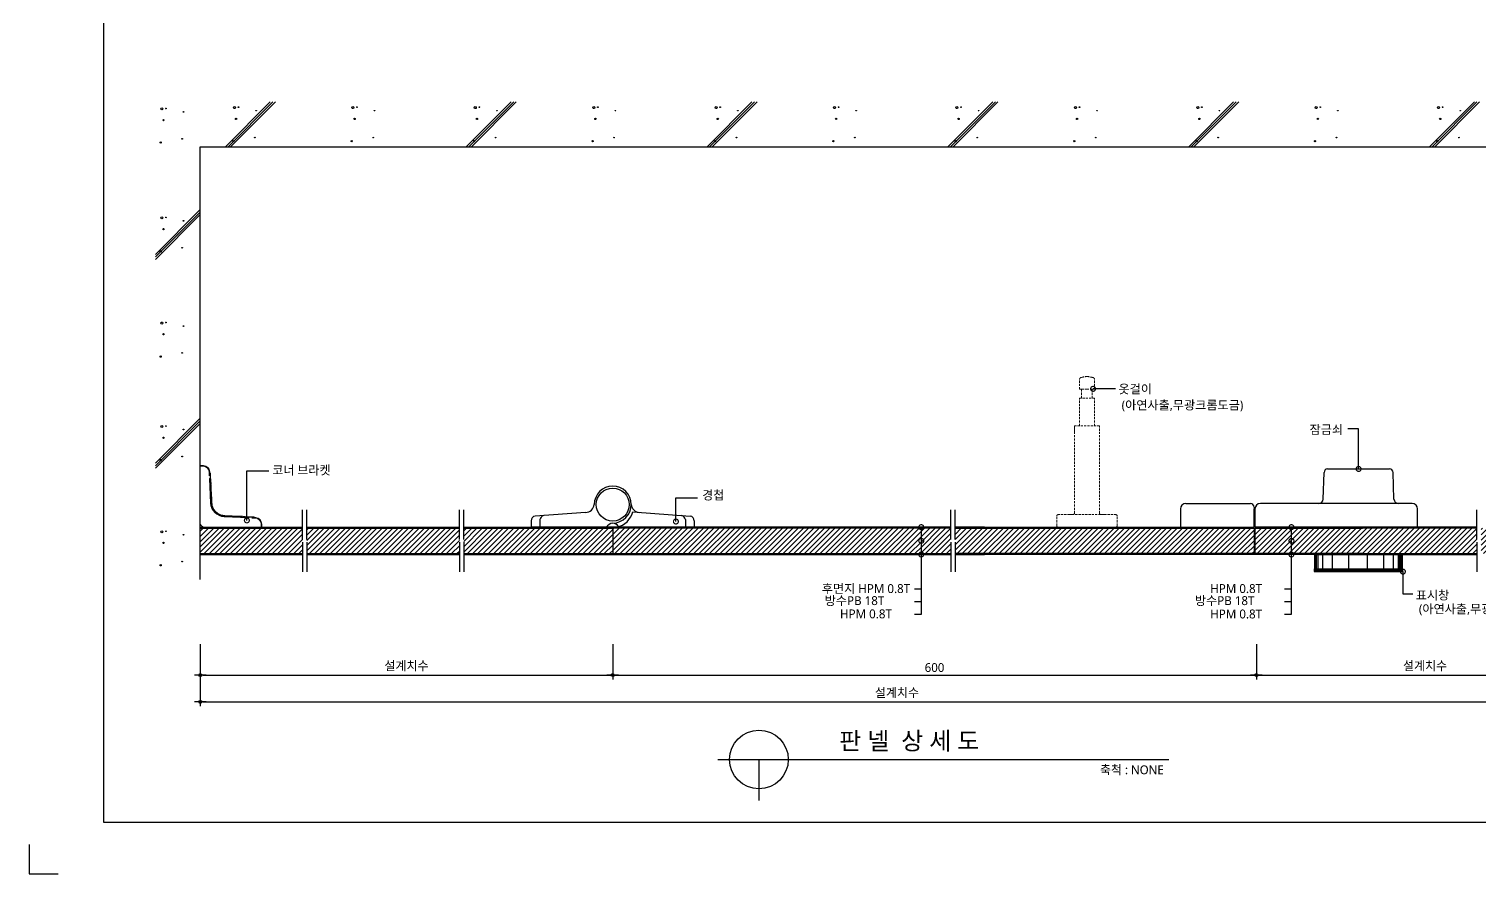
# Model space of a CAD drawing. Extents: x -256 to 8104, y -176 to 5714.
# Drawn here: x -256 to 4694, y -176 to 2705 of the extents above; entities that cross this region are included whole.
import ezdxf
from ezdxf.enums import TextEntityAlignment as Align

# ---------------------------------------------------------------- set-up
doc = ezdxf.new("R2010")
doc.units = 0
doc.header["$LTSCALE"] = 30
doc.linetypes.add('HIDDEN', pattern=[0.375, 0.25, -0.125])
doc.layers.get('0').update_dxf_attribs({"linetype": 'CONTINUOUS'})
doc.layers.get('DEFPOINTS').update_dxf_attribs({"linetype": 'CONTINUOUS'})
for name, color, linetype in [('02---제품선', 4, 'CONTINUOUS'), ('C', 2, 'CONTINUOUS'), ('DIM', 7, 'CONTINUOUS'), ('HID', 9, 'HIDDEN'), ('TIT', 3, 'CONTINUOUS'), ('경첩', 4, 'CONTINUOUS'), ('문자', 3, 'CONTINUOUS'), ('부자재', 4, 'CONTINUOUS'), ('잠금쇠(회전형)', 4, 'CONTINUOUS'), ('치수', 1, 'CONTINUOUS'), ('판넬', 2, 'CONTINUOUS'), ('해치', 8, 'CONTINUOUS')]:
    doc.layers.add(name, color=color, linetype=linetype)
doc.styles.add('돋움', font='malgun.ttf')
doc.dimstyles.new('10', dxfattribs={"dimscale": 10, "dimtxt": 3, "dimasz": 1, "dimexe": 1.5, "dimexo": 2, "dimgap": 1, "dimtad": 1, "dimdec": 0, "dimlunit": 6, "dimtxsty": '돋움', "dimblk": 'DIMDOT', "dimcen": -1, "dimdle": 1.5, "dimclrt": 3, "dimazin": 3, "dimtfac": 1, "dimtdec": 0, "dimtix": 1, "dimtmove": 2, "dimatfit": 3, "dimldrblk": 'DIMDOT', "dimarcsym": 0})
pattern_1 = [(45, (189996.395, 28.41), (-8.980256, 8.980256), [])]

# ---------------------------------------------------------------- blocks, each defined once
blk = doc.blocks.new('DIMDOT')
at = {"linetype": 'Continuous'}
blk.add_line((-2, 0), (2, 0), dxfattribs=at)
for radius in [0.5, 0.25]:
    blk.add_circle((0, 0), radius, dxfattribs=at)
blk = doc.blocks.new('*D552')
at = {"layer": 'DEFPOINTS', "color": 0}
for p in [(198649.8, 803.9), (200056.9, 803.9), (200056.9, 678.2)]:
    blk.add_point(p, dxfattribs=at)
at = {"layer": 'DIM', "color": 0, "lineweight": -2, "ltscale": 10}
for p, q in [((198649.8, 783.9), (198649.8, 663.2)), ((200056.9, 783.9), (200056.9, 663.2)), ((198659.8, 678.2), (200046.9, 678.2))]:
    blk.add_line(p, q, dxfattribs=at)
at = {"layer": 'DIM', "color": 0, "lineweight": -2, "xscale": 10, "yscale": 10, "zscale": 10, "rotation": 180}
blk.add_blockref('DIMDOT', (198649.8, 678.2), dxfattribs=at)
at = {"layer": 'DIM', "color": 0, "lineweight": -2, "xscale": 10, "yscale": 10, "zscale": 10}
blk.add_blockref('DIMDOT', (200056.9, 678.2), dxfattribs=at)
at = {"layer": 'DIM', "color": 3, "insert": (199353.3, 707.9), "char_height": 30, "attachment_point": 5, "style": '돋움'}
blk.add_mtext('설계치수', dxfattribs=at)
blk = doc.blocks.new('*D553')
at = {"layer": 'DEFPOINTS', "color": 0}
for p in [(198649.8, 803.9), (203403.7, 803.9), (203403.7, 586.8)]:
    blk.add_point(p, dxfattribs=at)
at = {"layer": 'DIM', "color": 0, "lineweight": -2, "ltscale": 10}
for p, q in [((198649.8, 783.9), (198649.8, 571.8)), ((203403.7, 783.9), (203403.7, 571.8)), ((198659.8, 586.8), (203393.7, 586.8))]:
    blk.add_line(p, q, dxfattribs=at)
at = {"layer": 'DIM', "color": 0, "lineweight": -2, "xscale": 10, "yscale": 10, "zscale": 10, "rotation": 180}
blk.add_blockref('DIMDOT', (198649.8, 586.8), dxfattribs=at)
at = {"layer": 'DIM', "color": 0, "lineweight": -2, "xscale": 10, "yscale": 10, "zscale": 10}
blk.add_blockref('DIMDOT', (203403.7, 586.8), dxfattribs=at)
at = {"layer": 'DIM', "color": 3, "insert": (201026.8, 616.4), "char_height": 30, "attachment_point": 5, "style": '돋움'}
blk.add_mtext('설계치수', dxfattribs=at)
blk = doc.blocks.new('_DOTSMALL')
at = {"color": 0, "linetype": 'ByBlock', "const_width": 0.5}
blk.add_lwpolyline([(-0.0625, 0, 1), (0.0625, 0, 1)], format="xyb", close=True, dxfattribs=at)
blk = doc.blocks.new('A$C63EC304E')
at = {"layer": '치수', "color": 1, "xscale": 2.5, "yscale": 2.5, "zscale": 2.5, "rotation": 234.3098741996962}
blk.add_blockref('_DOTSMALL', (0.31, 0.31), dxfattribs=at)
blk = doc.blocks.new('A$C2BC9653E')
at = {"layer": '치수', "xscale": 0.3333333333333333, "yscale": 0.3333333333333333, "zscale": 0.3333333333333333}
blk.add_blockref('A$C63EC304E', (0, 0), dxfattribs=at)
blk = doc.blocks.new('A$C7FC71301')
at = {"layer": '치수', "rotation": 180}
blk.add_blockref('A$C2BC9653E', (0.21, 0.21), dxfattribs=at)
blk = doc.blocks.new('A$C4A20372B')
at = {"layer": '치수'}
blk.add_blockref('A$C7FC71301', (0, 0), dxfattribs=at)
blk = doc.blocks.new('A$C566469F5')
at = {"layer": '치수'}
blk.add_blockref('A$C4A20372B', (0, 0), dxfattribs=at)
blk = doc.blocks.new('A$C7E317CD4')
at = {"layer": '해치', "xscale": 2, "yscale": 2, "zscale": 2}
blk.add_blockref('A$C566469F5', (0, 0), dxfattribs=at)
blk = doc.blocks.new('A$C601D7F27')
at = {"layer": '치수'}
blk.add_blockref('A$C7E317CD4', (0, 0), dxfattribs=at)
blk = doc.blocks.new('A$C38802C08')
at = {"layer": '치수'}
blk.add_blockref('A$C601D7F27', (0, 0), dxfattribs=at)
blk = doc.blocks.new('*D554')
at = {"layer": 'DEFPOINTS', "color": 0}
for p in [(202252.8, 803.9), (203403.7, 803.9), (203403.7, 678.2)]:
    blk.add_point(p, dxfattribs=at)
at = {"layer": 'DIM', "color": 0, "lineweight": -2, "ltscale": 10}
for p, q in [((202252.8, 783.9), (202252.8, 663.2)), ((203403.7, 783.9), (203403.7, 663.2)), ((202262.8, 678.2), (203393.7, 678.2))]:
    blk.add_line(p, q, dxfattribs=at)
at = {"layer": 'DIM', "color": 0, "lineweight": -2, "xscale": 10, "yscale": 10, "zscale": 10, "rotation": 180}
blk.add_blockref('DIMDOT', (202252.8, 678.2), dxfattribs=at)
at = {"layer": 'DIM', "color": 0, "lineweight": -2, "xscale": 10, "yscale": 10, "zscale": 10}
blk.add_blockref('DIMDOT', (203403.7, 678.2), dxfattribs=at)
at = {"layer": 'DIM', "color": 3, "insert": (202828.3, 707.9), "char_height": 30, "attachment_point": 5, "style": '돋움'}
blk.add_mtext('설계치수', dxfattribs=at)
blk = doc.blocks.new('*D555')
at = {"layer": 'DEFPOINTS', "color": 0}
for p in [(200056.9, 803.9), (202252.8, 803.9), (202252.8, 678.2)]:
    blk.add_point(p, dxfattribs=at)
at = {"layer": 'DIM', "color": 0, "lineweight": -2, "ltscale": 10}
for p, q in [((200056.9, 783.9), (200056.9, 663.2)), ((202252.8, 783.9), (202252.8, 663.2)), ((200066.9, 678.2), (202242.8, 678.2))]:
    blk.add_line(p, q, dxfattribs=at)
at = {"layer": 'DIM', "color": 0, "lineweight": -2, "xscale": 10, "yscale": 10, "zscale": 10, "rotation": 180}
blk.add_blockref('DIMDOT', (200056.9, 678.2), dxfattribs=at)
at = {"layer": 'DIM', "color": 0, "lineweight": -2, "xscale": 10, "yscale": 10, "zscale": 10}
blk.add_blockref('DIMDOT', (202252.8, 678.2), dxfattribs=at)
at = {"layer": 'DIM', "color": 3, "insert": (201154.9, 703.7), "char_height": 30, "attachment_point": 5, "style": '돋움'}
blk.add_mtext('600', dxfattribs=at)
blk = doc.blocks.new('A$C06B31977')
for p, q in [((1.26, 11.06), (1.26, 21.17)), ((1.26, 10.11), (1.26, 0))]:
    blk.add_line(p, q)
blk = doc.blocks.new('AURA_20', base_point=(198321.5, 175.8))
at = {"layer": '해치', "transparency": 33554687}
h = blk.add_hatch(dxfattribs=at)
h.set_pattern_fill('ANSI31', color=256, scale=4, style=0)
h.set_pattern_definition(pattern_1)
h.paths.add_polyline_path([(198998.8, 1130.9), (198998.8, 1140.5), (198998.8, 1179.2), (198649.8, 1179.2), (198649.8, 1092.6), (198998.8, 1092.6)])
h.paths.add_polyline_path([(199013.5, 1130.9), (199013.5, 1140.5), (199013.5, 1179.2), (199533.9, 1179.2), (199533.9, 1130.9), (199533.9, 1092.6), (199013.5, 1092.6)])
at = {"layer": '해치'}
h = blk.add_hatch(dxfattribs=at)
h.set_pattern_fill('ANSI31', color=256, scale=4)
h.set_pattern_definition(pattern_1)
h.paths.add_polyline_path([(200056.9, 1092.6), (200056.9, 1179.2), (199548.5, 1179.2), (199548.5, 1092.6)])
at = {"layer": '해치', "transparency": 33554687}
h = blk.add_hatch(dxfattribs=at)
h.set_pattern_fill('ANSI31', color=256, scale=4)
h.set_pattern_definition(pattern_1)
h.paths.add_polyline_path([(200056.9, 1179.2), (200056.9, 1092.6), (201109.9, 1092.6), (201109.9, 1133.8, -0.610943), (201108.2, 1137.1, -0.241509), (201109.9, 1138), (201109.9, 1179.2)])
h = blk.add_hatch(dxfattribs=at)
h.set_pattern_fill('ANSI31', color=256, scale=4)
h.set_pattern_definition(pattern_1)
h.paths.add_polyline_path([(201210.6, 1179.2), (201109.9, 1179.2), (201109.9, 1138, -0.610943), (201111.6, 1134.7, -0.241509), (201109.9, 1133.8), (201109.9, 1092.6), (201210.6, 1092.6)])
h = blk.add_hatch(dxfattribs=at)
h.set_pattern_fill('ANSI31', color=256, scale=4)
h.set_pattern_definition(pattern_1)
h.paths.add_polyline_path([(202244.8, 1092.6), (202244.8, 1179.2), (201324.8, 1179.2), (201225.2, 1179.2), (201225.2, 1140.5), (201225.2, 1130.9), (201225.2, 1092.6), (201324.8, 1092.6)])
h = blk.add_hatch(dxfattribs=at)
h.set_pattern_fill('ANSI31', color=256, scale=4, style=0)
h.set_pattern_definition(pattern_1)
h.paths.add_polyline_path([(203019.8, 1130.9), (203019.8, 1140.5), (203019.8, 1179.2), (203403.7, 1179.2), (203403.7, 1092.6), (203019.8, 1092.6)])
edge = h.paths.add_edge_path()
edge.add_line((203005.2, 1130.9), (203005.2, 1140.5))
edge.add_line((203005.2, 1140.5), (203005.2, 1179.2))
edge.add_line((203005.2, 1179.2), (202372.7, 1179.2))
edge.add_line((202372.7, 1179.2), (202372.7, 1138))
edge.add_arc((202372.7, 1135.9), 2.08, -35.6901, 90, ccw=False)
edge.add_arc((202372.7, 1135.9), 2.08, 270, 324.3099, ccw=False)
edge.add_line((202372.7, 1133.8), (202372.7, 1092.6))
edge.add_line((202372.7, 1092.6), (203005.2, 1092.6))
edge.add_line((203005.2, 1092.6), (203005.2, 1130.9))
h.paths.add_polyline_path([(202247.8, 1179.2), (202247.8, 1092.6), (202372.7, 1092.6), (202372.7, 1133.8, -0.610943), (202371, 1137.1, -0.241509), (202372.7, 1138), (202372.7, 1179.2)])
h.paths.add_polyline_path([(203821.4, 1179.2), (203403.7, 1179.2), (203403.7, 1092.6), (203821.4, 1092.6)])
for p, q in [((198649.8, 2479.6), (203821.4, 2479.6)), ((198649.8, 1004.6), (198649.8, 2479.6))]:
    blk.add_line(p, q)
at = {"color": 2}
for p, q in [((200056.9, 1182.6), (200056.9, 1089.2)), ((202244.8, 1179.2), (202244.8, 1092.6)), ((202247.8, 1179.2), (202247.8, 1092.6)), ((198065.6, 100), (198065.6, 0)), ((198065.6, 100), (198065.6, 0)), ((198065.6, 100), (198065.6, 0)), ((198065.6, 100), (198065.6, 0)), ((198065.6, 0), (198165.6, 0))]:
    blk.add_line(p, q, dxfattribs=at)
for points in [[(198320.8, 5714.2), (205573.1, 5714.2), (205573.1, 175.8), (198320.8, 175.8)], [(198320.8, 5714.2), (205573.1, 5714.2), (205573.1, 175.8), (198320.8, 175.8)], [(198320.8, 5714.2), (206302.7, 5714.2), (206302.7, 175.8), (198320.8, 175.8)]]:
    blk.add_lwpolyline(points, close=True, dxfattribs=at)
at = {"layer": '02---제품선'}
for p, q in [((202480.5, 1277.7), (202483.7, 1369.1)), ((202496.1, 1381.1), (202706.7, 1381.1)), ((202722.3, 1277.7), (202719.1, 1369.1)), ((201993.6, 1244.6), (201993.6, 1182.6)), ((202012.2, 1263.2), (202232.4, 1263.2)), ((202244.8, 1250.8), (202244.8, 1182.6)), ((202244.8, 1182.6), (202244.8, 1244.6)), ((202247.8, 1244.6), (202247.8, 1182.6)), ((202452.6, 1263.2), (202266.5, 1263.2)), ((202465.5, 1263.2), (202452.6, 1263.2)), ((202737.3, 1263.2), (202465.5, 1263.2)), ((202784.4, 1263.2), (202737.3, 1263.2)), ((202803, 1182.6), (202803, 1244.6)), ((201993.6, 1182.6), (202244.8, 1182.6)), ((202803, 1182.6), (202247.8, 1182.6))]:
    blk.add_line(p, q, dxfattribs=at)
for centre, radius, start, end in [((202496.1, 1368.6), 12.4, 90, 178), ((202706.7, 1368.6), 12.4, 2, 90), ((202012.2, 1244.6), 18.6, 90, 180), ((202232.4, 1250.8), 12.4, 0, 90), ((202266.5, 1244.6), 18.6, 90, 180), ((202465.5, 1278.2), 15, 270, 358), ((202737.3, 1278.2), 15, 182, 270), ((202784.4, 1244.6), 18.6, 0, 90)]:
    blk.add_arc(centre, radius, start, end, dxfattribs=at)
at = {"layer": 'C'}
for p, q in [((198649.8, 1179.2), (198998.8, 1179.2)), ((199013.5, 1179.2), (199533.9, 1179.2)), ((199548.5, 1179.2), (200056.9, 1179.2)), ((201210.6, 1179.2), (200056.9, 1179.2)), ((201225.2, 1179.2), (202244.8, 1179.2)), ((201324.8, 1179.2), (201225.2, 1179.2)), ((202247.8, 1179.2), (202614.9, 1179.2)), ((203005.2, 1179.2), (202614.9, 1179.2)), ((198649.8, 1092.6), (198998.8, 1092.6)), ((199013.5, 1092.6), (199533.9, 1092.6)), ((199548.5, 1092.6), (200073.1, 1092.6)), ((200056.9, 1092.6), (201210.6, 1092.6)), ((202244.8, 1092.6), (201225.2, 1092.6)), ((201225.2, 1092.6), (201324.8, 1092.6)), ((202614.9, 1092.6), (202247.8, 1092.6)), ((202614.9, 1092.6), (203005.2, 1092.6))]:
    blk.add_line(p, q, dxfattribs=at)
at = {"layer": 'HID', "lineweight": 15}
for p, q in [((201648.9, 1652.7), (201648.9, 1688.2)), ((201700.9, 1652.7), (201700.9, 1688.2)), ((201648.9, 1652.7), (201656.8, 1652.7)), ((201656.8, 1652.7), (201674.9, 1652.7)), ((201656.8, 1652.7), (201656.8, 1622.9)), ((201693, 1652.7), (201674.9, 1652.7)), ((201700.9, 1652.7), (201693, 1652.7)), ((201693, 1652.7), (201693, 1622.9)), ((201648.9, 1527.8), (201648.9, 1622.9)), ((201700.9, 1622.9), (201648.9, 1622.9)), ((201700.9, 1527.8), (201700.9, 1622.9)), ((201717.6, 1527.8), (201632.2, 1527.8)), ((201632.2, 1504.1), (201632.2, 1527.8)), ((201632.2, 1230.3), (201632.2, 1527.8)), ((201717.6, 1230.3), (201717.6, 1527.8)), ((201571.7, 1187.6), (201571.7, 1220.3)), ((201627.2, 1225.3), (201576.7, 1225.3)), ((201732.6, 1225.3), (201617.2, 1225.3)), ((201722.6, 1225.3), (201773.1, 1225.3)), ((201778.1, 1187.6), (201778.1, 1220.3)), ((201773.1, 1182.6), (201576.7, 1182.6)), ((202326.5, 1182.6), (202358.2, 1182.6)), ((202358.2, 1182.6), (202548.2, 1182.6))]:
    blk.add_line(p, q, dxfattribs=at)
for centre, radius, start, end in [((201657.7, 1683), 10.2, 101.3021, 148.9655), ((201679.9, 1610.8), 85.6, 93.3455, 106.4545), ((201669.9, 1610.8), 85.6, 73.5455, 86.6545), ((201692.2, 1683), 10.2, 31.0345, 78.6979), ((201576.7, 1220.3), 5, 90, 180), ((201627.2, 1230.3), 5, 270, 0), ((201722.6, 1230.3), 5, 180, 270), ((201773.1, 1220.3), 5, 0, 90), ((201576.7, 1187.6), 5, 180, 270), ((201773.1, 1187.6), 5, 270, 0)]:
    blk.add_arc(centre, radius, start, end, dxfattribs=at)
at = {"layer": 'TIT', "color": 7}
for p, q in [((200415.9, 390.3), (201953.7, 390.3)), ((200555.9, 390.3), (200555.9, 250.3))]:
    blk.add_line(p, q, dxfattribs=at)
blk.add_circle((200555.9, 390.3), 100, dxfattribs=at)
at = {"layer": '경첩', "color": 4, "linetype": 'Continuous', "lineweight": 15}
for p, q in [((198649.8, 1392.6), (198660.4, 1392.6)), ((198649.8, 1390.2), (198649.8, 1392.6)), ((198649.8, 1370.2), (198649.8, 1390.2)), ((198660.4, 1390.2), (198649.8, 1390.2)), ((198660.4, 1390.2), (198660.4, 1392.6)), ((198649.8, 1366.9), (198649.8, 1369.2)), ((198649.8, 1366.9), (198649.8, 1196.6)), ((198680.6, 1358), (198680, 1371.5)), ((198685.1, 1264.5), (198681.1, 1348.2)), ((198682.3, 1371.7), (198683.4, 1348.3)), ((198684.1, 1367), (198682.6, 1365.5)), ((198685.2, 1361.5), (198682.9, 1359.2)), ((198683.4, 1348.3), (198687.4, 1264.6)), ((198685.2, 1361.5), (198686.3, 1336.3)), ((198686.3, 1336.3), (198684.1, 1334)), ((198686.6, 1330), (198684.4, 1327.7)), ((198686.8, 1326.8), (198684.6, 1324.6)), ((198687.1, 1320.5), (198684.9, 1318.3)), ((198687.2, 1317.3), (198685, 1315.1)), ((198688.5, 1290.6), (198686.3, 1288.3)), ((198688.5, 1290.5), (198686.3, 1288.3)), ((198686.8, 1326.8), (198687.1, 1320.5)), ((198687.2, 1317.3), (198688.5, 1290.6)), ((198688.5, 1290.5), (198688.7, 1286.5)), ((198688.7, 1286.5), (198686.5, 1284.3)), ((198688.8, 1284.3), (198686.6, 1282.1)), ((198689.2, 1275.7), (198687, 1273.5)), ((198689.2, 1274.8), (198687, 1272.6)), ((198689.4, 1271.7), (198687.2, 1269.4)), ((198689.4, 1270.7), (198687.2, 1268.5)), ((198689.9, 1262.2), (198687.8, 1260.1)), ((198690.2, 1260.1), (198688.1, 1258.1)), ((198688.8, 1284.3), (198689.2, 1275.7)), ((198690.8, 1256.7), (198688.9, 1254.8)), ((198689, 1254.7), (198690.9, 1256.6)), ((198689.2, 1275.7), (198689.2, 1274.8)), ((198689.2, 1274.8), (198689.4, 1271.7)), ((198689.4, 1271.7), (198689.4, 1270.7)), ((198689.4, 1270.7), (198689.7, 1264.7)), ((198692.3, 1251.8), (198690.5, 1250)), ((198693.8, 1248), (198692.1, 1246.3)), ((198694.9, 1245.8), (198693.2, 1244.1)), ((198697.4, 1241.7), (198695.7, 1240.1)), ((198698.8, 1239.8), (198697.1, 1238.2)), ((198709, 1230.2), (198707.3, 1228.5)), ((198711, 1228.9), (198709.3, 1227.2)), ((198715.3, 1226.6), (198713.5, 1224.8)), ((198717.6, 1225.6), (198715.8, 1223.8)), ((198722.5, 1223.9), (198720.6, 1222.1)), ((198815.4, 1213.9), (198731.7, 1217.8)), ((198731.8, 1220.2), (198815.6, 1216.2)), ((198731.9, 1222.5), (198734.2, 1222.4)), ((198731.9, 1222.5), (198787.7, 1219.9)), ((198734.2, 1222.4), (198731.9, 1220.1)), ((198787.7, 1219.9), (198785.5, 1217.6)), ((198794, 1219.6), (198791.8, 1217.3)), ((198797.2, 1219.4), (198795, 1217.2)), ((198803.5, 1219.1), (198801.3, 1216.9)), ((198803.5, 1219.1), (198833.5, 1217.7)), ((198815.6, 1216.2), (198838.9, 1215.1)), ((198838.8, 1212.8), (198825.3, 1213.4)), ((198834.3, 1216.9), (198832.8, 1215.4)), ((198834.3, 1216.9), (198833.5, 1217.7)), ((198857.5, 1182.6), (198857.5, 1193.2)), ((198857.5, 1193.2), (198859.8, 1193.2)), ((198859.8, 1193.2), (198859.8, 1182.6)), ((198663.8, 1182.6), (198834.1, 1182.6)), ((198836.5, 1182.6), (198834.1, 1182.6)), ((198857.5, 1182.6), (198837.4, 1182.6)), ((198859.8, 1182.6), (198857.5, 1182.6))]:
    blk.add_line(p, q, dxfattribs=at)
at = {"layer": '경첩', "color": 4, "linetype": 'Continuous', "lineweight": 15, "flags": 128}
for points in [[(198680, 1371.5), (198680.5, 1371.6), (198680.9, 1371.6), (198681.3, 1371.6), (198681.7, 1371.6), (198682, 1371.6), (198682.2, 1371.6), (198682.3, 1371.7), (198682.3, 1371.7)], [(198683.4, 1348.3), (198683.4, 1348.3), (198683.3, 1348.3), (198683.1, 1348.3), (198682.8, 1348.3), (198682.4, 1348.3), (198682, 1348.3), (198681.6, 1348.2), (198681.1, 1348.2)], [(198684.9, 1366.2), (198684.8, 1366.4), (198684.6, 1366.6), (198684.5, 1366.7), (198684.3, 1366.8), (198684.2, 1366.9), (198684.2, 1367), (198684.1, 1367), (198684.1, 1367)], [(198684.9, 1366.2), (198685, 1365.2), (198685, 1364.1), (198685.1, 1362.8), (198685.2, 1361.5)], [(198686.3, 1336.3), (198686.4, 1335), (198686.5, 1333.8), (198686.5, 1332.8), (198686.6, 1331.8), (198686.6, 1331), (198686.6, 1330.4), (198686.6, 1330.1), (198686.6, 1330)], [(198688.5, 1290.6), (198688.5, 1290.6), (198688.5, 1290.5)], [(198687.4, 1264.6), (198687.3, 1264.6), (198687.2, 1264.6), (198687, 1264.6), (198686.7, 1264.5), (198686.4, 1264.5), (198686, 1264.5), (198685.5, 1264.5), (198685.1, 1264.5)], [(198688.7, 1286.5), (198688.7, 1285.9), (198688.8, 1285.1), (198688.8, 1284.3)], [(198689.9, 1262.2), (198690.1, 1260.7), (198690.2, 1260.1)], [(198690.8, 1256.7), (198690.8, 1256.7), (198690.8, 1256.7)], [(198731.8, 1220.2), (198731.8, 1220.1), (198731.8, 1220), (198731.8, 1219.8), (198731.8, 1219.5), (198731.8, 1219.1), (198731.7, 1218.7), (198731.7, 1218.3), (198731.7, 1217.8)], [(198787.7, 1219.9), (198788.8, 1219.8), (198789.9, 1219.8), (198790.9, 1219.7), (198791.8, 1219.7), (198792.6, 1219.6), (198793.2, 1219.6), (198793.7, 1219.6), (198793.9, 1219.6), (198794, 1219.6)], [(198797.2, 1219.4), (198797.3, 1219.4), (198797.7, 1219.4), (198798.3, 1219.4), (198799, 1219.3), (198800, 1219.3), (198801.1, 1219.2), (198802.3, 1219.2), (198803.5, 1219.1)], [(198815.6, 1216.2), (198815.6, 1216.2), (198815.5, 1216), (198815.5, 1215.8), (198815.5, 1215.5), (198815.5, 1215.2), (198815.5, 1214.8), (198815.5, 1214.3), (198815.4, 1213.9)], [(198838.8, 1212.8), (198838.8, 1213.2), (198838.8, 1213.7), (198838.8, 1214.1), (198838.9, 1214.4), (198838.9, 1214.7), (198838.9, 1214.9), (198838.9, 1215.1), (198838.9, 1215.1)]]:
    blk.add_lwpolyline(points, dxfattribs=at)
at = {"layer": '경첩', "color": 4, "linetype": 'Continuous', "lineweight": 15}
for centre, radius, start, end in [((198660.4, 1370.6), 21.9, 2.6983, 90), ((198660.4, 1370.6), 19.6, 2.6983, 90), ((198734, 1266.8), 49, 182.6983, 267.3017), ((198734, 1266.8), 46.7, 182.6983, 267.3017), ((198734, 1266.8), 44.3, 182.6983, 185.9088), ((198734, 1266.8), 44.3, 188.6056, 193.1623), ((198734, 1266.8), 44.3, 193.2431, 199.766), ((198734, 1266.8), 44.3, 199.766, 204.9948), ((198734, 1266.8), 44.3, 208.1736, 214.3849), ((198734, 1266.8), 44.3, 214.3855, 217.4388), ((198734, 1266.8), 44.3, 217.4392, 235.6151), ((198663.8, 1196.6), 14, 180, 270), ((198734, 1266.8), 44.3, 235.6142, 238.7009), ((198734, 1266.8), 44.3, 238.7002, 245.0052), ((198734, 1266.8), 44.3, 248.2494, 255.0002), ((198734, 1266.8), 44.3, 255, 267.3017), ((198837.9, 1193.2), 19.6, 0, 87.3017), ((198837.9, 1193.2), 21.9, 0, 87.3017)]:
    blk.add_arc(centre, radius, start, end, dxfattribs=at)
at = {"layer": '부자재'}
for p, q in [((199778.9, 1204.7), (199778.9, 1182.6)), ((199964.7, 1232.6), (199791.9, 1220.5)), ((199808.9, 1208.7), (199808.9, 1182.6)), ((200125.7, 1234.6), (200321.6, 1220.6)), ((200305, 1208.7), (200305, 1182.6)), ((200335, 1204.7), (200335, 1182.6)), ((200056.9, 1182.6), (199778.9, 1182.6)), ((200071.1, 1182.6), (200335, 1182.6))]:
    blk.add_line(p, q, dxfattribs=at)
at = {"layer": '부자재', "color": 1}
blk.add_circle((200056.9, 1259.6), 56.2, dxfattribs=at)
at = {"layer": '부자재'}
for centre, radius, start, end in [((200056.9, 1259.6), 63, 270, 180), ((199963.1, 1263.6), 31, 272.9231, 352.4724), ((200150.7, 1263.6), 31, 187.5276, 267.0769), ((199795.6, 1204.2), 16.8, 101.7765, 181.6712), ((199829.3, 1203.1), 21.2, 113.4077, 164.5497), ((200065.5, 1158), 39.5, 102.5267, 141.5475), ((200048.3, 1158), 39.5, 43.1003, 77.4733), ((200059.1, 1251.2), 68.6, 280.084, 345.9792), ((200284.5, 1203.1), 21.2, 15.4503, 67.3004), ((200318.2, 1204.2), 16.8, 358.3288, 78.2235)]:
    blk.add_arc(centre, radius, start, end, dxfattribs=at)
at = {"layer": '잠금쇠(회전형)', "linetype": 'Continuous', "lineweight": 15}
for p, q in [((202450.2, 1040.2), (202752.6, 1040.2)), ((202450.2, 1030.9), (202450.2, 1040.2)), ((202451.2, 1088.6), (202751.6, 1088.6)), ((202451.2, 1088.6), (202451.2, 1040.2)), ((202452.1, 1088.6), (202452.1, 1040.2)), ((202751.6, 1088.6), (202751.6, 1040.2)), ((202752.6, 1030.9), (202752.6, 1040.2)), ((202450.2, 1031.3), (202752.6, 1031.3))]:
    blk.add_line(p, q, dxfattribs=at)
at = {"layer": '치수'}
for p, q in [((201771.9, 1654.1), (201695.8, 1654.1)), ((202601.4, 1518.3), (202564.8, 1518.3)), ((202601.4, 1381.1), (202601.4, 1518.3)), ((198809.3, 1374.2), (198883.4, 1374.2)), ((198809.3, 1205.8), (198809.3, 1374.2)), ((200272.5, 1201.8), (200272.5, 1282.7)), ((200272.5, 1282.7), (200346.7, 1282.7)), ((201109.9, 886), (201109.9, 1182.6)), ((202372.7, 886), (202372.7, 1182.6)), ((202752.6, 1030.9), (202752.6, 955.2)), ((201086.1, 972.8), (201109.9, 972.8)), ((202348.9, 972.8), (202372.7, 972.8)), ((202752.6, 955.2), (202786.9, 955.2)), ((201086.1, 929.2), (201109.9, 929.2)), ((202348.9, 929.2), (202372.7, 929.2)), ((201086.1, 886), (201109.9, 886)), ((202348.9, 886), (202372.7, 886))]:
    blk.add_line(p, q, dxfattribs=at)
at = {"layer": '판넬', "color": 1}
for p, q in [((198649.8, 1182.6), (198998.8, 1182.6)), ((199013.5, 1182.6), (199533.9, 1182.6)), ((199548.5, 1182.6), (200036.5, 1182.6)), ((201210.6, 1182.6), (200056.9, 1182.6)), ((201225.2, 1182.6), (202242.8, 1182.6)), ((201324.8, 1182.6), (201225.2, 1182.6)), ((202252.8, 1182.6), (202614.9, 1182.6)), ((203005.2, 1182.6), (202614.9, 1182.6)), ((198649.8, 1089.2), (198998.8, 1089.2)), ((199013.5, 1089.2), (199533.9, 1089.2)), ((199548.5, 1089.2), (200076.5, 1089.2)), ((200056.9, 1089.2), (201210.6, 1089.2)), ((202247.8, 1089.2), (201225.2, 1089.2)), ((201225.2, 1089.2), (201324.8, 1089.2)), ((202614.9, 1089.2), (202247.8, 1089.2)), ((202614.9, 1089.2), (203005.2, 1089.2))]:
    blk.add_line(p, q, dxfattribs=at)
at = {"layer": '해치'}
for p, q in [((198735.7, 2479.6), (198888.8, 2632.7)), ((198753.4, 2479.6), (198906.5, 2632.7)), ((199557.3, 2479.6), (199710.4, 2632.7)), ((199574.9, 2479.6), (199728.1, 2632.7)), ((200378.9, 2479.6), (200532, 2632.7)), ((200396.5, 2479.6), (200549.6, 2632.7)), ((201200.4, 2479.6), (201353.6, 2632.7)), ((201218.1, 2479.6), (201371.2, 2632.7)), ((202022, 2479.6), (202175.1, 2632.7)), ((202039.6, 2479.6), (202192.8, 2632.7)), ((202843.6, 2479.6), (202996.7, 2632.7)), ((202861.2, 2479.6), (203014.3, 2632.7)), ((198496.7, 2112.7), (198649.8, 2265.8)), ((198496.7, 2095.1), (198649.8, 2248.2)), ((198496.7, 1401.1), (198649.8, 1554.2)), ((198496.7, 1383.4), (198649.8, 1536.5)), ((202454, 1088.6), (202454, 1040.2)), ((202457, 1088.6), (202457, 1040.2)), ((202462.1, 1088.6), (202462.1, 1040.2)), ((202478.4, 1088.6), (202478.4, 1040.2)), ((202511.8, 1088.6), (202511.8, 1040.2)), ((202567.3, 1088.6), (202567.3, 1040.2)), ((202631, 1088.6), (202631, 1040.2)), ((202686.5, 1088.6), (202686.5, 1040.2)), ((202719.9, 1088.6), (202719.9, 1040.2)), ((202736.2, 1088.6), (202736.2, 1040.2)), ((202740.7, 1088.6), (202740.7, 1040.2)), ((202745.9, 1088.6), (202745.9, 1040.2)), ((202748.9, 1088.6), (202748.9, 1040.2)), ((202750.7, 1088.6), (202750.7, 1040.2)), ((202450.2, 1037.1), (202752.6, 1037.1)), ((202450.2, 1035.6), (202752.6, 1035.6)), ((202450.2, 1034), (202752.6, 1034)), ((202450.2, 1033.1), (202752.6, 1033.1)), ((202450.2, 1032.2), (202752.6, 1032.2)), ((202450.2, 1030.9), (202752.6, 1030.9))]:
    blk.add_line(p, q, dxfattribs=at)
at = {"layer": '해치', "color": 2}
for p, q in [((198744.5, 2479.6), (198897.7, 2632.7)), ((199566.1, 2479.6), (199719.2, 2632.7)), ((200387.7, 2479.6), (200540.8, 2632.7)), ((201209.2, 2479.6), (201362.4, 2632.7)), ((202030.8, 2479.6), (202184, 2632.7)), ((202852.4, 2479.6), (203005.5, 2632.7)), ((198496.7, 2103.9), (198649.8, 2257)), ((198496.7, 1392.2), (198649.8, 1545.4))]:
    blk.add_line(p, q, dxfattribs=at)
at = {"layer": '해치'}
for centre, radius in [((198518.8, 2608.8), 3.36), ((198532.7, 2610.3), 1.12), ((198592.7, 2598.4), 1.12), ((198766.6, 2613.1), 3.36), ((198772.2, 2574.8), 2.24), ((198780.5, 2614.7), 1.12), ((198840.5, 2602.8), 1.12), ((199170.7, 2613.1), 3.36), ((199176.3, 2574.8), 2.24), ((199184.5, 2614.7), 1.12), ((199244.5, 2602.8), 1.12), ((199588.2, 2613.1), 3.36), ((199593.8, 2574.8), 2.24), ((199602.1, 2614.7), 1.12), ((199662.1, 2602.8), 1.12), ((199992.2, 2613.1), 3.36), ((199997.8, 2574.8), 2.24), ((200006.1, 2614.7), 1.12), ((200066.1, 2602.8), 1.12), ((200409.8, 2613.1), 3.36), ((200415.4, 2574.8), 2.24), ((200423.7, 2614.7), 1.12), ((200483.7, 2602.8), 1.12), ((200813.8, 2613.1), 3.36), ((200819.4, 2574.8), 2.24), ((200827.7, 2614.7), 1.12), ((200887.7, 2602.8), 1.12), ((201231.4, 2613.1), 3.36), ((201237, 2574.8), 2.24), ((201245.3, 2614.7), 1.12), ((201305.3, 2602.8), 1.12), ((201635.4, 2613.1), 3.36), ((201641, 2574.8), 2.24), ((201649.3, 2614.7), 1.12), ((201709.3, 2602.8), 1.12), ((202052.9, 2613.1), 3.36), ((202058.5, 2574.8), 2.24), ((202066.8, 2614.7), 1.12), ((202126.8, 2602.8), 1.12), ((202457, 2613.1), 3.36), ((202462.6, 2574.8), 2.24), ((202470.8, 2614.7), 1.12), ((202530.8, 2602.8), 1.12), ((202874.5, 2613.1), 3.36), ((202880.1, 2574.8), 2.24), ((202888.4, 2614.7), 1.12), ((202948.4, 2602.8), 1.12), ((198524.4, 2570.4), 2.24), ((198514.8, 2494.3), 2.24), ((198588.2, 2506.7), 1.12), ((198762.6, 2498.7), 2.24), ((198836.1, 2511), 1.12), ((199166.6, 2498.7), 2.24), ((199240.1, 2511), 1.12), ((199584.2, 2498.7), 2.24), ((199657.6, 2511), 1.12), ((199988.2, 2498.7), 2.24), ((200061.6, 2511), 1.12), ((200405.8, 2498.7), 2.24), ((200479.2, 2511), 1.12), ((200809.8, 2498.7), 2.24), ((200883.2, 2511), 1.12), ((201227.3, 2498.7), 2.24), ((201300.8, 2511), 1.12), ((201631.4, 2498.7), 2.24), ((201704.8, 2511), 1.12), ((202048.9, 2498.7), 2.24), ((202122.4, 2511), 1.12), ((202452.9, 2498.7), 2.24), ((202526.4, 2511), 1.12), ((202870.5, 2498.7), 2.24), ((202943.9, 2511), 1.12), ((198518.8, 2237.4), 3.36), ((198532.7, 2239), 1.12), ((198592.7, 2227.1), 1.12), ((198524.4, 2199.1), 2.24), ((198588.2, 2135.3), 1.12), ((198514.8, 2123), 2.24), ((198518.8, 1878.7), 3.36), ((198532.7, 1880.3), 1.12), ((198524.4, 1840.4), 2.24), ((198592.7, 1868.4), 1.12), ((198514.8, 1764.3), 2.24), ((198588.2, 1776.6), 1.12), ((198518.8, 1525.8), 3.36), ((198524.4, 1487.5), 2.24), ((198532.7, 1527.4), 1.12), ((198592.7, 1515.4), 1.12), ((198514.8, 1411.4), 2.24), ((198588.2, 1423.7), 1.12), ((198518.8, 1167.1), 3.36), ((198532.7, 1168.7), 1.12), ((198592.7, 1156.7), 1.12), ((198524.4, 1128.8), 2.24), ((198514.8, 1052.7), 2.24), ((198588.2, 1065), 1.12)]:
    blk.add_circle(centre, radius, dxfattribs=at)
at = {"xscale": 10, "yscale": 10, "zscale": 10}
for p in [(198986.3, 1029.8), (199000.9, 1029.8), (199521.3, 1029.8), (199536, 1029.8), (201198, 1029.8), (201212.7, 1029.8), (202992.6, 1029.8)]:
    blk.add_blockref('A$C06B31977', p, dxfattribs=at)
at = {"layer": '치수', "xscale": 20, "yscale": 20, "zscale": 20}
for p in [(198804.6, 1201.4), (200268.3, 1197.6)]:
    blk.add_blockref('A$C38802C08', p, dxfattribs=at)
at = {"layer": '해치', "yscale": 20, "zscale": 20}
for p, xscale in [((201700, 1650), -20), ((202597.3, 1376.9), 20), ((202748.5, 1026.8), 20)]:
    blk.add_blockref('A$C38802C08', p, dxfattribs=dict(at, xscale=xscale))
at = {"layer": '해치', "xscale": 20, "yscale": 20, "zscale": 20, "rotation": 90}
for p in [(201113.9, 1178.4), (202376.7, 1178.4), (201114, 1131.7), (202376.9, 1131.7), (201113.9, 1085.1), (202376.7, 1085.1)]:
    blk.add_blockref('A$C38802C08', p, dxfattribs=at)
at = {"layer": 'TIT', "style": '돋움'}
blk.add_text('판 넬  상 세 도', height=60, dxfattribs=at).set_placement((201307.7, 423.9), align=Align.RIGHT)
blk.add_text('축척 : NONE', height=30, dxfattribs=at).set_placement((201719.1, 340.1))
at = {"layer": '문자', "style": '돋움'}
for s, height, p in [('옷걸이', 30.34, (201839.6, 1654)), ('(아연사출,무광크롬도금)', 30.337, (202000.8, 1597.6)), ('잠금쇠', 30.34, (202491.6, 1515.9)), ('후면지 HPM 0.8T', 30.337, (200921, 973.5)), ('방수PB 18T', 30.34, (200881.9, 932.4)), ('방수PB 18T', 30.34, (202144.8, 932.4)), ('HPM 0.8T', 30.34, (202183.9, 973.2)), ('표시창', 30.34, (202853.8, 951.3)), ('HPM 0.8T', 30.34, (200921, 886.8)), ('HPM 0.8T', 30.34, (202183.9, 886.5)), ('(아연사출,무광크롬도금)', 30.337, (203014.9, 902.5))]:
    blk.add_text(s, height=height, dxfattribs=at).set_placement(p, align=Align.MIDDLE)
for s, p in [('코너 브라켓', (198895.6, 1361.9)), ('경첩', (200362.3, 1276.5))]:
    blk.add_text(s, height=30, dxfattribs=at).set_placement(p)
at = {"layer": 'DIM', "ltscale": 10}
for base, p1, p2, text, picture, middle in [((200056.9, 678.2), (198649.8, 803.9), (200056.9, 803.9), '설계치수', '*D552', (199353.3, 707.9)), ((203403.7, 586.8), (198649.8, 803.9), (203403.7, 803.9), '설계치수', '*D553', (201026.8, 616.4)), ((202252.8, 678.2), (200056.9, 803.9), (202252.8, 803.9), '600', '*D555', (201154.9, 703.7)), ((203403.7, 678.2), (202252.8, 803.9), (203403.7, 803.9), '설계치수', '*D554', (202828.3, 707.9))]:
    dim = blk.add_linear_dim(base=base, p1=p1, p2=p2, text=text, dimstyle='10', override={"dimtxsty": '돋움'}, dxfattribs=at)
    dim.commit()
    dim.dimension.update_dxf_attribs({"geometry": picture, "text_midpoint": middle})

msp = doc.modelspace()

# ---------------------------------------------------------------- block references
msp.add_blockref('AURA_20', (0, 0))

doc.saveas('drawing.dxf')
